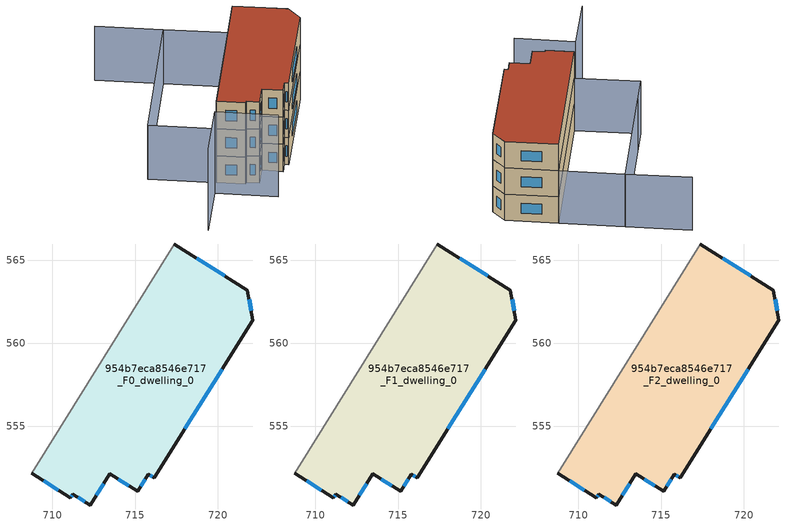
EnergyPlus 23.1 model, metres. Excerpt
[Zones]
954b7eca8546e717_F0_dwelling_0
 floor ground (EU_floor_Construction): 721.77,563.21 722.1,561.37 716.14,551.88 715.8,552.1 715.15,551.05 713.47,552.11 712.29,550.23 711.23,550.9 711.09,550.67 708.76,552.14 717.35,565.98 z0
 wall outside (EU_wall_Construction): 708.76,552.14 711.09,550.67 711.23,550.9 712.29,550.23 713.47,552.11 715.15,551.05 715.8,552.1 716.14,551.88 722.1,561.37 721.77,563.21 717.35,565.98 z0:3
 wall adiabatic (EU_wall_Construction): 717.35,565.98 708.76,552.14 z0:3
 window (EU_Window_Construction): 713.99,551.78 714.62,551.38 / 712.66,550.82 713.1,551.53 / 711.56,550.69 711.96,550.44 / 711.14,550.74 711.19,550.83 / 709.49,551.68 710.37,551.13 / 720.4,564.07 718.73,565.12 / 722,561.94 721.87,562.64 / 718,554.84 720.24,558.42 / 715.91,552.03 716.04,551.95 / 715.35,551.38 715.6,551.77 z0.93:2.07
954b7eca8546e717_F1_dwelling_0
 floor to 954b7eca8546e717_F0_dwelling_0 (EU_floor_Construction): 721.77,563.21 722.1,561.37 716.14,551.88 715.8,552.1 715.15,551.05 713.47,552.11 712.29,550.23 711.23,550.9 711.09,550.67 708.76,552.14 717.35,565.98 z3
 wall outside (EU_wall_Construction): 708.76,552.14 711.09,550.67 711.23,550.9 712.29,550.23 713.47,552.11 715.15,551.05 715.8,552.1 716.14,551.88 722.1,561.37 721.77,563.21 717.35,565.98 z3:6
 wall adiabatic (EU_wall_Construction): 717.35,565.98 708.76,552.14 z3:6
 window (EU_Window_Construction): 713.99,551.78 714.62,551.38 / 712.66,550.82 713.1,551.53 / 711.56,550.69 711.96,550.44 / 711.14,550.74 711.19,550.83 / 709.49,551.68 710.37,551.13 / 720.4,564.07 718.73,565.12 / 722,561.94 721.87,562.64 / 718,554.84 720.24,558.42 / 715.91,552.03 716.04,551.95 / 715.35,551.38 715.6,551.77 z3.93:5.07
954b7eca8546e717_F2_dwelling_0
 floor to 954b7eca8546e717_F1_dwelling_0 (EU_floor_Construction): 721.77,563.21 722.1,561.37 716.14,551.88 715.8,552.1 715.15,551.05 713.47,552.11 712.29,550.23 711.23,550.9 711.09,550.67 708.76,552.14 717.35,565.98 z6
 wall outside (EU_wall_Construction): 708.76,552.14 711.09,550.67 711.23,550.9 712.29,550.23 713.47,552.11 715.15,551.05 715.8,552.1 716.14,551.88 722.1,561.37 721.77,563.21 717.35,565.98 z6:9
 wall adiabatic (EU_wall_Construction): 717.35,565.98 708.76,552.14 z6:9
 window (EU_Window_Construction): 713.99,551.78 714.62,551.38 / 712.66,550.82 713.1,551.53 / 711.56,550.69 711.96,550.44 / 711.14,550.74 711.19,550.83 / 709.49,551.68 710.37,551.13 / 720.4,564.07 718.73,565.12 / 722,561.94 721.87,562.64 / 718,554.84 720.24,558.42 / 715.91,552.03 716.04,551.95 / 715.35,551.38 715.6,551.77 z6.93:8.07
 roof outside (EU_roof_Construction): 716.14,551.88 722.1,561.37 721.77,563.21 717.35,565.98 708.76,552.14 711.09,550.67 711.23,550.9 712.29,550.23 713.47,552.11 715.15,551.05 715.8,552.1 z9
shading: 704.47,545.3 707.81,550.61 / 707.81,550.61 712.83,547.45 z0:9; 706.5,572.77 711.93,569.39 / 717.37,566.01 708.76,552.14 / 708.76,552.14 703.32,555.52 / 703.32,555.52 711.93,569.39 / 711.93,569.39 717.37,566.01 / 711.93,569.39 704.95,558.14 z0:6
[Building]
EU S2 Campaign: North Axis=0; Terrain=City; Solar Distribution=FullExterior
[Site:Location]
Montreal-Trudeau.Intl.AP: Latitude=45.4667; Longitude=-73.75; Time Zone=-5; Elevation=36
[SizingPeriod:WeatherFileDays]
AnnualSizingPeriod: Begin Month=1; Begin Day of Month=1; End Month=12; End Day of Month=31; Day of Week for Start Day=Monday; Use Weather File Daylight Saving Period=No; Use Weather File Rain and Snow Indicators=No
[MATERIAL]
EU_InternalMass_Material: Roughness=MediumRough; Thickness=0.1; Conductivity=1; Density=1800; Specific Heat=900; Thermal Absorptance=0.9; Solar Absorptance=0.7; Visible Absorptance=0.7
[MATERIAL:NOMASS] Roughness=MediumRough; Thermal Absorptance=0.9; Solar Absorptance=0.7; Visible Absorptance=0.7
Name | Thermal Resistance
EU_wall_NoMass; EU_floor_NoMass | 1.36485
EU_roof_NoMass | 2.55992
[WINDOWMATERIAL:SIMPLEGLAZINGSYSTEM]
EU_Window_SimpleGlazing: UFactor=3.92339; Solar Heat Gain Coefficient=0.8; Visible Transmittance=0.8
[CONSTRUCTION]
EU_wall_Construction: EU_wall_NoMass
EU_roof_Construction: EU_roof_NoMass
EU_floor_Construction: EU_floor_NoMass
EU_Window_Construction: EU_Window_SimpleGlazing
EU_InternalMass_Construction: EU_InternalMass_Material
[ZONE] Type=1; Multiplier=1; Ceiling Height=autocalculate; Volume=291.522; Floor Area=autocalculate; Part of Total Floor Area=Yes
954b7eca8546e717_F0_dwelling_0; 954b7eca8546e717_F1_dwelling_0; 954b7eca8546e717_F2_dwelling_0
[INTERNALMASS] Construction=EU_InternalMass_Construction; Surface Area=97.1741
Name | Zone or ZoneList
954b7eca8546e717_F0_dwelling_0_EU_InternalMass | 954b7eca8546e717_F0_dwelling_0
954b7eca8546e717_F1_dwelling_0_EU_InternalMass | 954b7eca8546e717_F1_dwelling_0
954b7eca8546e717_F2_dwelling_0_EU_InternalMass | 954b7eca8546e717_F2_dwelling_0
[OTHEREQUIPMENT] Fuel Type=Electricity; Design Level Calculation Method=Watts/Area; Power per Zone Floor Area=1; Fraction Latent=0; Fraction Radiant=0; Fraction Lost=0; Carbon Dioxide Generation Rate=0; EndUse Subcategory=EU_Step8_InternalGains
Name | Zone or ZoneList or Space or SpaceList | Schedule
EU_Step8_InternalGain_954b7eca8546e717_F0_dwelling_0_f000 | 954b7eca8546e717_F0_dwelling_0 | EU_Step8_GainSchedule_954b7eca8546e717_F0_dwelling_0_f000
EU_Step8_InternalGain_954b7eca8546e717_F1_dwelling_0_f000 | 954b7eca8546e717_F1_dwelling_0 | EU_Step8_GainSchedule_954b7eca8546e717_F1_dwelling_0_f000
EU_Step8_InternalGain_954b7eca8546e717_F2_dwelling_0_f000 | 954b7eca8546e717_F2_dwelling_0 | EU_Step8_GainSchedule_954b7eca8546e717_F2_dwelling_0_f000
[ZONEVENTILATION:DESIGNFLOWRATE] Schedule=EU_AlwaysOn; Design Flow Rate Calculation Method=AirChanges/Hour; Air Changes per Hour=0.860309; Ventilation Type=Natural; Fan Pressure Rise=0; Fan Total Efficiency=1; Constant Term Coefficient=1; Temperature Term Coefficient=0; Velocity Term Coefficient=0; Velocity Squared Term Coefficient=0; Minimum Indoor Temperature=-100; Maximum Indoor Temperature=100; Delta Temperature=-100; Minimum Outdoor Temperature=-100; Maximum Outdoor Temperature=100; Maximum Wind Speed=40
Name | Zone or ZoneList or Space or SpaceList
EU_ConstantAir_954b7eca8546e717_F0_dwelling_0 | 954b7eca8546e717_F0_dwelling_0
EU_ConstantAir_954b7eca8546e717_F1_dwelling_0 | 954b7eca8546e717_F1_dwelling_0
EU_ConstantAir_954b7eca8546e717_F2_dwelling_0 | 954b7eca8546e717_F2_dwelling_0
[HVACTEMPLATE:THERMOSTAT] Constant Heating Setpoint=20; Constant Cooling Setpoint=50
EU_HeatOnly_954b7eca8546e717_F0_dwelling_0; EU_HeatOnly_954b7eca8546e717_F1_dwelling_0; EU_HeatOnly_954b7eca8546e717_F2_dwelling_0
[HVACTEMPLATE:ZONE:IDEALLOADSAIRSYSTEM] System Availability Schedule=EU_AlwaysOn; Maximum Heating Supply Air Temperature=50; Minimum Cooling Supply Air Temperature=13; Maximum Heating Supply Air Humidity Ratio=0.0156; Minimum Cooling Supply Air Humidity Ratio=0.0077; Heating Limit=NoLimit; Cooling Limit=NoLimit; Heating Availability Schedule=EU_AlwaysOn; Cooling Availability Schedule=EU_CoolingOff; Dehumidification Control Type=ConstantSensibleHeatRatio; Cooling Sensible Heat Ratio=0.7; Dehumidification Setpoint=60; Humidification Control Type=None; Humidification Setpoint=30; Outdoor Air Method=None; Outdoor Air Flow Rate per Person=0.00944; Outdoor Air Flow Rate per Zone Floor Area=0; Outdoor Air Flow Rate per Zone=0; Demand Controlled Ventilation Type=None; Outdoor Air Economizer Type=NoEconomizer; Heat Recovery Type=None; Sensible Heat Recovery Effectiveness=0.7; Latent Heat Recovery Effectiveness=0.65
Name | Template Thermostat
954b7eca8546e717_F0_dwelling_0 | EU_HeatOnly_954b7eca8546e717_F0_dwelling_0
954b7eca8546e717_F1_dwelling_0 | EU_HeatOnly_954b7eca8546e717_F1_dwelling_0
954b7eca8546e717_F2_dwelling_0 | EU_HeatOnly_954b7eca8546e717_F2_dwelling_0
[SIZING:ZONE] Zone Cooling Design Supply Air Temperature Input Method=SupplyAirTemperature; Zone Cooling Design Supply Air Temperature=13; Zone Heating Design Supply Air Temperature Input Method=SupplyAirTemperature; Zone Heating Design Supply Air Temperature=50; Zone Cooling Design Supply Air Humidity Ratio=0.008; Zone Heating Design Supply Air Humidity Ratio=0.008; Cooling Design Air Flow Method=DesignDay; Cooling Design Air Flow Rate=0; Cooling Minimum Air Flow per Zone Floor Area=0.000762; Cooling Minimum Air Flow=0; Cooling Minimum Air Flow Fraction=0.2; Heating Design Air Flow Method=DesignDay; Heating Design Air Flow Rate=0; Heating Maximum Air Flow per Zone Floor Area=0.002032; Heating Maximum Air Flow=0.141576; Heating Maximum Air Flow Fraction=0.3; Account for Dedicated Outdoor Air System=No; Dedicated Outdoor Air System Control Strategy=NeutralSupplyAir; Dedicated Outdoor Air Low Setpoint Temperature for Design=autosize; Dedicated Outdoor Air High Setpoint Temperature for Design=autosize; Zone Load Sizing Method=Sensible Load Only No Latent Load; Zone Latent Cooling Design Supply Air Humidity Ratio Input Method=HumidityRatioDifference; Zone Cooling Design Supply Air Humidity Ratio Difference=0.005; Zone Latent Heating Design Supply Air Humidity Ratio Input Method=HumidityRatioDifference; Zone Humidification Design Supply Air Humidity Ratio Difference=0.005
954b7eca8546e717_F0_dwelling_0; 954b7eca8546e717_F1_dwelling_0; 954b7eca8546e717_F2_dwelling_0
[SCHEDULE:CONSTANT]
Name | Hourly Value
EU_AlwaysOn | 1
EU_CoolingOff | 0
[SCHEDULE:FILE] Column Number=1; Rows to Skip at Top=0; Number of Hours of Data=8760; Column Separator=Comma; Interpolate to Timestep=No; Minutes per Item=60; Adjust Schedule for Daylight Savings=Yes
Name | File
EU_Step8_GainSchedule_954b7eca8546e717_F0_dwelling_0_f000 | ../../schedules/954b7eca8546e717/954b7eca8546e717_F0_dwelling_0_f000_gain.csv
EU_Step8_GainSchedule_954b7eca8546e717_F1_dwelling_0_f000 | ../../schedules/954b7eca8546e717/954b7eca8546e717_F1_dwelling_0_f000_gain.csv
EU_Step8_GainSchedule_954b7eca8546e717_F2_dwelling_0_f000 | ../../schedules/954b7eca8546e717/954b7eca8546e717_F2_dwelling_0_f000_gain.csv
